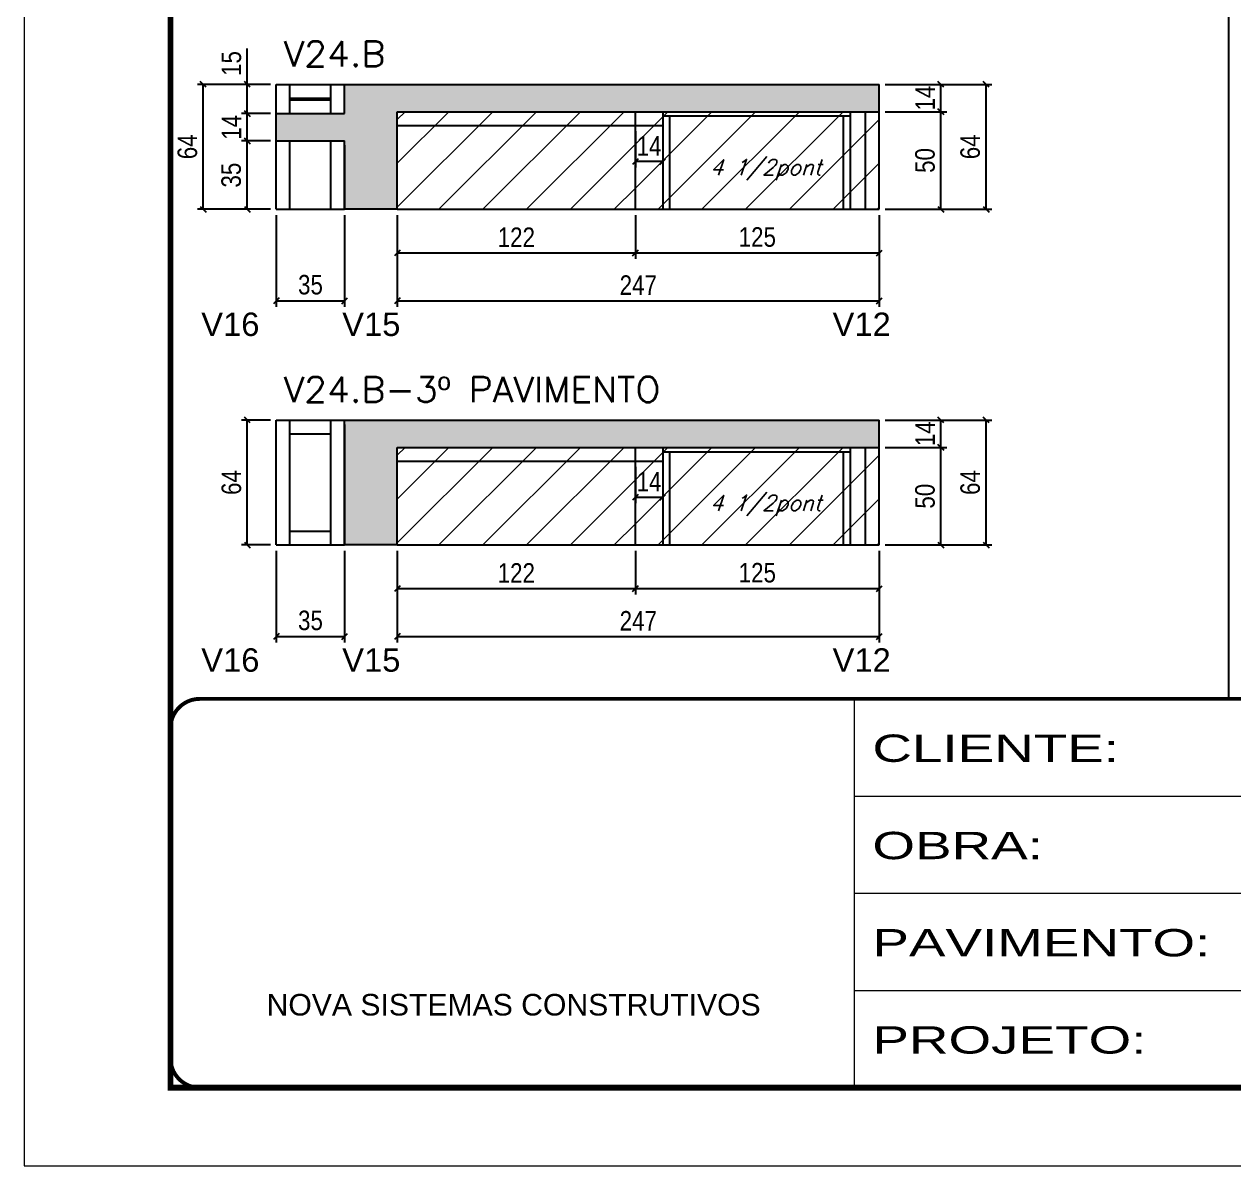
# Model space of a CAD drawing. Extents: x -10448 to -1189, y -11772 to 17235.
# Drawn here: x -10448 to -9828, y 7754 to 8339 of the extents above; entities that cross this region are included whole.
import ezdxf

# ---------------------------------------------------------------- set-up
doc = ezdxf.new("R2010")
doc.units = 0
doc.linetypes.add('CONTINUO', pattern=[0])
doc.linetypes.add('DASHED', pattern=[0.75, 0.5, -0.25])
for name, color, linetype in [('5', 5, 'Continuous'), ('COTA', 241, 'Continuous'), ('Painéis', 200, 'Continuous'), ('SARR_2.2x7', 40, 'Continuous'), ('SARR_3.5x7', 81, 'Continuous'), ('texto', 7, 'Continuous')]:
    doc.layers.add(name, color=color, linetype=linetype)
for name, color, linetype, lineweight in [('Folhas', 255, 'Continuous', 9), ('Hachura', 251, 'Continuous', 9), ('SARRAFO DE PRESSAO', 251, 'DASHED', 9), ('Texto Seção', 7, 'Continuous', 15)]:
    doc.layers.add(name, color=color, linetype=linetype, lineweight=lineweight)
doc.styles.add('ARIAL', font='arial.ttf')
doc.styles.add('COTA TECNICA', font='techl___.ttf', dxfattribs={"height": 10})
doc.styles.add('REGUA-120', font='ROMANS.shx', dxfattribs={"height": 15})
doc.styles.add('Romans', font='romans.shx')
doc.styles.get("Standard").update_dxf_attribs({"font": 'arial.ttf'})
doc.styles.add('Tecnologia', font='')
doc.styles.get('Tecnologia').set_extended_font_data('Forgotten Futurist')
doc.dimstyles.new('PAINEL', dxfattribs={"dimtxt": 10, "dimasz": 3, "dimexe": 3, "dimexo": 3, "dimgap": 3, "dimtad": 1, "dimdec": 1, "dimzin": 12, "dimdsep": 46, "dimtxsty": 'COTA TECNICA', "dimblk1": 'OBLIQUE', "dimblk2": 'OBLIQUE', "dimsah": 1, "dimcen": 0.9, "dimclrd": 4, "dimclre": 4, "dimclrt": 240, "dimadec": 1, "dimazin": 3, "dimtfac": 1, "dimtdec": 1, "dimtmove": 0, "dimatfit": 3, "dimfxl": 1, "dimtolj": 1, "dimtzin": 12, "dimarcsym": 0})
pattern_1 = [(45, (-144842.158, -17386.71), (-11.2253202, 11.2253202), [])]
pattern_2 = [(45, (-144842.158, -17558.72), (-11.2253202, 11.2253202), [])]

# ---------------------------------------------------------------- blocks, each defined once
blk = doc.blocks.new('9999999999')
at = {"color": 30, "linetype": 'CONTINUO'}
for p, q in [((98564.56, 34230.21), (98564.56, 34429.45)), ((98564.56, 34379.64), (99583.98, 34379.64)), ((98564.56, 34329.83), (99487.98, 34329.83)), ((98564.56, 34280.02), (99487.98, 34280.02))]:
    blk.add_line(p, q, dxfattribs=at)
at = {"color": 30, "linetype": 'CONTINUO', "const_width": 2}
blk.add_lwpolyline([(99583.98, 34230.21), (99583.98, 34414.45, 0.414214), (99568.98, 34429.45), (98228.98, 34429.45, 0.414214), (98213.98, 34414.45), (98213.98, 34245.21, 0.414214), (98228.98, 34230.21), (99583.98, 34230.21)], format="xyb", dxfattribs=at)
at = {"layer": 'Folhas'}
blk.add_lwpolyline([(98138.98, 34190.21), (99623.98, 34190.21), (99623.98, 35240.21), (98138.98, 35240.21)], close=True, dxfattribs=at)
at = {"layer": 'Folhas', "color": 30, "const_width": 3}
blk.add_lwpolyline([(98213.98, 34230.21), (99583.98, 34230.21), (99583.98, 35200.21), (98213.98, 35200.21)], close=True, dxfattribs=at)
at = {"color": 7, "linetype": 'Continuous', "ltscale": 5, "style": 'ARIAL'}
blk.add_text('NOVA SISTEMAS CONSTRUTIVOS', height=11.0592, dxfattribs=at).set_placement((98263.19, 34267.21))
at = {"layer": 'Folhas', "color": 7, "style": 'Tecnologia', "width": 1.5}
for s, p in [('CLIENTE:', (98573.65, 34397.17)), ('OBRA:', (98573.65, 34347.31)), ('PAVIMENTO:', (98573.65, 34297.5)), ('PROJETO:', (98573.65, 34247.69))]:
    blk.add_text(s, height=14, dxfattribs=at).set_placement(p)
blk = doc.blocks.new('_Oblique')
at = {"color": 0, "linetype": 'ByBlock', "lineweight": -2}
blk.add_line((-0.5, -0.5), (0.5, 0.5), dxfattribs=at)
blk = doc.blocks.new('*D296')
at = {"layer": 'COTA', "color": 4, "linetype": 'ByBlock', "lineweight": -2, "transparency": 16777216}
for p, q in [((-10257.08, 8241.31), (-10257.08, 8218.93)), ((-10135.08, 8241.31), (-10135.08, 8218.93)), ((-10257.08, 8221.93), (-10135.08, 8221.93))]:
    blk.add_line(p, q, dxfattribs=at)
at = {"layer": 'Defpoints', "color": 0, "linetype": 'ByBlock', "transparency": 16777216}
for p in [(-10257.08, 8244.31), (-10135.08, 8244.31), (-10135.08, 8221.93)]:
    blk.add_point(p, dxfattribs=at)
at = {"layer": 'COTA', "color": 4, "linetype": 'ByBlock', "lineweight": -2, "transparency": 16777216, "xscale": 3, "yscale": 3, "zscale": 3, "rotation": 180}
blk.add_blockref('_Oblique', (-10257.08, 8221.93), dxfattribs=at)
at = {"layer": 'COTA', "color": 4, "linetype": 'ByBlock', "lineweight": -2, "transparency": 16777216, "xscale": 3, "yscale": 3, "zscale": 3}
blk.add_blockref('_Oblique', (-10135.08, 8221.93), dxfattribs=at)
at = {"layer": 'COTA', "color": 240, "linetype": 'ByBlock', "transparency": 16777216, "insert": (-10196.08, 8229.99), "char_height": 10, "attachment_point": 5, "style": 'COTA TECNICA'}
blk.add_mtext('\\A1;122', dxfattribs=at)
blk = doc.blocks.new('*D297')
at = {"layer": 'COTA', "color": 4, "linetype": 'ByBlock', "lineweight": -2, "transparency": 16777216}
for p, q in [((-10135.08, 8241.31), (-10135.08, 8218.93)), ((-10010.08, 8241.31), (-10010.08, 8218.93)), ((-10135.08, 8221.93), (-10010.08, 8221.93))]:
    blk.add_line(p, q, dxfattribs=at)
at = {"layer": 'Defpoints', "color": 0, "linetype": 'ByBlock', "transparency": 16777216}
for p in [(-10135.08, 8244.31), (-10010.08, 8244.31), (-10010.08, 8221.93)]:
    blk.add_point(p, dxfattribs=at)
at = {"layer": 'COTA', "color": 4, "linetype": 'ByBlock', "lineweight": -2, "transparency": 16777216, "xscale": 3, "yscale": 3, "zscale": 3, "rotation": 180}
blk.add_blockref('_Oblique', (-10135.08, 8221.93), dxfattribs=at)
at = {"layer": 'COTA', "color": 4, "linetype": 'ByBlock', "lineweight": -2, "transparency": 16777216, "xscale": 3, "yscale": 3, "zscale": 3}
blk.add_blockref('_Oblique', (-10010.08, 8221.93), dxfattribs=at)
at = {"layer": 'COTA', "color": 240, "linetype": 'ByBlock', "transparency": 16777216, "insert": (-10072.58, 8230.04), "char_height": 10, "attachment_point": 5, "style": 'COTA TECNICA'}
blk.add_mtext('\\A1;125', dxfattribs=at)
blk = doc.blocks.new('*D1378')
at = {"layer": 'COTA', "color": 4, "linetype": 'ByBlock', "lineweight": -2, "transparency": 16777216}
for p, q in [((-10257.08, 8241.31), (-10257.08, 8194.39)), ((-10010.08, 8241.31), (-10010.08, 8194.39)), ((-10257.08, 8197.39), (-10010.08, 8197.39))]:
    blk.add_line(p, q, dxfattribs=at)
at = {"layer": 'Defpoints', "color": 0, "linetype": 'ByBlock', "transparency": 16777216}
for p in [(-10257.08, 8244.31), (-10010.08, 8244.31), (-10010.08, 8197.39)]:
    blk.add_point(p, dxfattribs=at)
at = {"layer": 'COTA', "color": 4, "linetype": 'ByBlock', "lineweight": -2, "transparency": 16777216, "xscale": 3, "yscale": 3, "zscale": 3, "rotation": 180}
blk.add_blockref('_Oblique', (-10257.08, 8197.39), dxfattribs=at)
at = {"layer": 'COTA', "color": 4, "linetype": 'ByBlock', "lineweight": -2, "transparency": 16777216, "xscale": 3, "yscale": 3, "zscale": 3}
blk.add_blockref('_Oblique', (-10010.08, 8197.39), dxfattribs=at)
at = {"layer": 'COTA', "color": 240, "linetype": 'ByBlock', "transparency": 16777216, "insert": (-10133.58, 8205.46), "char_height": 10, "attachment_point": 5, "style": 'COTA TECNICA'}
blk.add_mtext('\\A1;247', dxfattribs=at)
blk = doc.blocks.new('*D298')
at = {"layer": 'COTA', "color": 4, "linetype": 'ByBlock', "lineweight": -2, "transparency": 16777216}
for p, q in [((-10007.08, 8294.31), (-9975.5, 8294.31)), ((-9978.5, 8244.31), (-9978.5, 8294.31)), ((-10007.08, 8244.31), (-9975.5, 8244.31))]:
    blk.add_line(p, q, dxfattribs=at)
at = {"layer": 'Defpoints', "color": 0, "linetype": 'ByBlock', "transparency": 16777216}
for p in [(-10010.08, 8294.31), (-9978.5, 8294.31), (-10010.08, 8244.31)]:
    blk.add_point(p, dxfattribs=at)
at = {"layer": 'COTA', "color": 4, "linetype": 'ByBlock', "lineweight": -2, "transparency": 16777216, "xscale": 3, "yscale": 3, "zscale": 3}
for p, rotation in [((-9978.5, 8294.31), 90), ((-9978.5, 8244.31), 270)]:
    blk.add_blockref('_Oblique', p, dxfattribs=dict(at, rotation=rotation))
at = {"layer": 'COTA', "color": 240, "linetype": 'ByBlock', "transparency": 16777216, "insert": (-9986.61, 8269.31), "char_height": 10, "attachment_point": 5, "rotation": 90, "style": 'COTA TECNICA'}
blk.add_mtext('\\A1;50', dxfattribs=at)
blk = doc.blocks.new('*D299')
at = {"layer": 'COTA', "color": 4, "linetype": 'ByBlock', "lineweight": -2, "transparency": 16777216}
for p, q in [((-10007.08, 8308.31), (-9975.5, 8308.31)), ((-9978.5, 8294.31), (-9978.5, 8308.31)), ((-10007.08, 8294.31), (-9975.5, 8294.31))]:
    blk.add_line(p, q, dxfattribs=at)
at = {"layer": 'Defpoints', "color": 0, "linetype": 'ByBlock', "transparency": 16777216}
for p in [(-10010.08, 8308.31), (-9978.5, 8308.31), (-10010.08, 8294.31)]:
    blk.add_point(p, dxfattribs=at)
at = {"layer": 'COTA', "color": 4, "linetype": 'ByBlock', "lineweight": -2, "transparency": 16777216, "xscale": 3, "yscale": 3, "zscale": 3}
for p, rotation in [((-9978.5, 8308.31), 90), ((-9978.5, 8294.31), 270)]:
    blk.add_blockref('_Oblique', p, dxfattribs=dict(at, rotation=rotation))
at = {"layer": 'COTA', "color": 240, "linetype": 'ByBlock', "transparency": 16777216, "insert": (-9986.58, 8301.31), "char_height": 10, "attachment_point": 5, "rotation": 90, "style": 'COTA TECNICA'}
blk.add_mtext('\\A1;14', dxfattribs=at)
blk = doc.blocks.new('*D300')
at = {"layer": 'COTA', "color": 4, "linetype": 'ByBlock', "lineweight": -2, "transparency": 16777216}
for p, q in [((-10007.08, 8308.31), (-9952.35, 8308.31)), ((-9955.35, 8244.31), (-9955.35, 8308.31)), ((-10007.08, 8244.31), (-9952.35, 8244.31))]:
    blk.add_line(p, q, dxfattribs=at)
at = {"layer": 'Defpoints', "color": 0, "linetype": 'ByBlock', "transparency": 16777216}
for p in [(-10010.08, 8308.31), (-9955.35, 8308.31), (-10010.08, 8244.31)]:
    blk.add_point(p, dxfattribs=at)
at = {"layer": 'COTA', "color": 4, "linetype": 'ByBlock', "lineweight": -2, "transparency": 16777216, "xscale": 3, "yscale": 3, "zscale": 3}
for p, rotation in [((-9955.35, 8308.31), 90), ((-9955.35, 8244.31), 270)]:
    blk.add_blockref('_Oblique', p, dxfattribs=dict(at, rotation=rotation))
at = {"layer": 'COTA', "color": 240, "linetype": 'ByBlock', "transparency": 16777216, "insert": (-9963.45, 8276.31), "char_height": 10, "attachment_point": 5, "rotation": 90, "style": 'COTA TECNICA'}
blk.add_mtext('\\A1;64', dxfattribs=at)
blk = doc.blocks.new('*D1379')
at = {"layer": 'COTA', "color": 4, "linetype": 'ByBlock', "lineweight": -2, "transparency": 16777216}
for p, q in [((-10135.08, 8284.31), (-10135.08, 8265.71)), ((-10121.08, 8284.31), (-10121.08, 8265.71)), ((-10121.08, 8268.71), (-10135.08, 8268.71))]:
    blk.add_line(p, q, dxfattribs=at)
at = {"layer": 'Defpoints', "color": 0, "linetype": 'ByBlock', "transparency": 16777216}
for p in [(-10135.08, 8287.31), (-10121.08, 8287.31), (-10135.08, 8268.71)]:
    blk.add_point(p, dxfattribs=at)
at = {"layer": 'COTA', "color": 4, "linetype": 'ByBlock', "lineweight": -2, "transparency": 16777216, "xscale": 3, "yscale": 3, "zscale": 3, "rotation": 180}
blk.add_blockref('_Oblique', (-10135.08, 8268.71), dxfattribs=at)
at = {"layer": 'COTA', "color": 4, "linetype": 'ByBlock', "lineweight": -2, "transparency": 16777216, "xscale": 3, "yscale": 3, "zscale": 3}
blk.add_blockref('_Oblique', (-10121.08, 8268.71), dxfattribs=at)
at = {"layer": 'COTA', "color": 240, "linetype": 'ByBlock', "transparency": 16777216, "insert": (-10128.08, 8276.78), "char_height": 10, "attachment_point": 5, "style": 'COTA TECNICA'}
blk.add_mtext('\\A1;14', dxfattribs=at)
blk = doc.blocks.new('*D1380')
at = {"layer": 'COTA', "color": 4, "linetype": 'ByBlock', "lineweight": -2, "transparency": 16777216}
for p, q in [((-10319.08, 8241.31), (-10319.08, 8194.39)), ((-10284.08, 8241.31), (-10284.08, 8194.39)), ((-10319.08, 8197.39), (-10284.08, 8197.39))]:
    blk.add_line(p, q, dxfattribs=at)
at = {"layer": 'Defpoints', "color": 0, "linetype": 'ByBlock', "transparency": 16777216}
for p in [(-10319.08, 8244.31), (-10284.08, 8244.31), (-10284.08, 8197.39)]:
    blk.add_point(p, dxfattribs=at)
at = {"layer": 'COTA', "color": 4, "linetype": 'ByBlock', "lineweight": -2, "transparency": 16777216, "xscale": 3, "yscale": 3, "zscale": 3, "rotation": 180}
blk.add_blockref('_Oblique', (-10319.08, 8197.39), dxfattribs=at)
at = {"layer": 'COTA', "color": 4, "linetype": 'ByBlock', "lineweight": -2, "transparency": 16777216, "xscale": 3, "yscale": 3, "zscale": 3}
blk.add_blockref('_Oblique', (-10284.08, 8197.39), dxfattribs=at)
at = {"layer": 'COTA', "color": 240, "linetype": 'ByBlock', "transparency": 16777216, "insert": (-10301.58, 8205.61), "char_height": 10, "attachment_point": 5, "style": 'COTA TECNICA'}
blk.add_mtext('\\A1;35', dxfattribs=at)
blk = doc.blocks.new('*D301')
at = {"layer": 'COTA', "color": 4, "linetype": 'ByBlock', "lineweight": -2, "transparency": 16777216}
for p, q in [((-10322.08, 8279.31), (-10336.96, 8279.31)), ((-10333.96, 8244.31), (-10333.96, 8279.31)), ((-10322.08, 8244.31), (-10336.96, 8244.31))]:
    blk.add_line(p, q, dxfattribs=at)
at = {"layer": 'Defpoints', "color": 0, "linetype": 'ByBlock', "transparency": 16777216}
for p in [(-10333.96, 8279.31), (-10319.08, 8279.31), (-10319.08, 8244.31)]:
    blk.add_point(p, dxfattribs=at)
at = {"layer": 'COTA', "color": 4, "linetype": 'ByBlock', "lineweight": -2, "transparency": 16777216, "xscale": 3, "yscale": 3, "zscale": 3}
for p, rotation in [((-10333.96, 8279.31), 90), ((-10333.96, 8244.31), 270)]:
    blk.add_blockref('_Oblique', p, dxfattribs=dict(at, rotation=rotation))
at = {"layer": 'COTA', "color": 240, "linetype": 'ByBlock', "transparency": 16777216, "insert": (-10342.18, 8261.81), "char_height": 10, "attachment_point": 5, "rotation": 90, "style": 'COTA TECNICA'}
blk.add_mtext('\\A1;35', dxfattribs=at)
blk = doc.blocks.new('*D302')
at = {"layer": 'COTA', "color": 4, "linetype": 'ByBlock', "lineweight": -2, "transparency": 16777216}
for p, q in [((-10322.08, 8293.31), (-10336.96, 8293.31)), ((-10333.96, 8279.31), (-10333.96, 8293.31)), ((-10322.08, 8279.31), (-10336.96, 8279.31))]:
    blk.add_line(p, q, dxfattribs=at)
at = {"layer": 'Defpoints', "color": 0, "linetype": 'ByBlock', "transparency": 16777216}
for p in [(-10333.96, 8293.31), (-10319.08, 8293.31), (-10319.08, 8279.31)]:
    blk.add_point(p, dxfattribs=at)
at = {"layer": 'COTA', "color": 4, "linetype": 'ByBlock', "lineweight": -2, "transparency": 16777216, "xscale": 3, "yscale": 3, "zscale": 3}
for p, rotation in [((-10333.96, 8293.31), 90), ((-10333.96, 8279.31), 270)]:
    blk.add_blockref('_Oblique', p, dxfattribs=dict(at, rotation=rotation))
at = {"layer": 'COTA', "color": 240, "linetype": 'ByBlock', "transparency": 16777216, "insert": (-10342.03, 8286.31), "char_height": 10, "attachment_point": 5, "rotation": 90, "style": 'COTA TECNICA'}
blk.add_mtext('\\A1;14', dxfattribs=at)
blk = doc.blocks.new('*D303')
at = {"layer": 'COTA', "color": 4, "linetype": 'ByBlock', "lineweight": -2, "transparency": 16777216}
for p, q in [((-10322.08, 8308.31), (-10359.52, 8308.31)), ((-10356.52, 8244.31), (-10356.52, 8308.31)), ((-10322.08, 8244.31), (-10359.52, 8244.31))]:
    blk.add_line(p, q, dxfattribs=at)
at = {"layer": 'Defpoints', "color": 0, "linetype": 'ByBlock', "transparency": 16777216}
for p in [(-10356.52, 8308.31), (-10319.08, 8308.31), (-10319.08, 8244.31)]:
    blk.add_point(p, dxfattribs=at)
at = {"layer": 'COTA', "color": 4, "linetype": 'ByBlock', "lineweight": -2, "transparency": 16777216, "xscale": 3, "yscale": 3, "zscale": 3}
for p, rotation in [((-10356.52, 8308.31), 90), ((-10356.52, 8244.31), 270)]:
    blk.add_blockref('_Oblique', p, dxfattribs=dict(at, rotation=rotation))
at = {"layer": 'COTA', "color": 240, "linetype": 'ByBlock', "transparency": 16777216, "insert": (-10364.62, 8276.31), "char_height": 10, "attachment_point": 5, "rotation": 90, "style": 'COTA TECNICA'}
blk.add_mtext('\\A1;64', dxfattribs=at)
blk = doc.blocks.new('*D1381')
at = {"layer": 'COTA', "color": 4, "linetype": 'ByBlock', "lineweight": -2, "transparency": 16777216}
for p, q in [((-10333.96, 8308.31), (-10333.96, 8326.68)), ((-10322.08, 8308.31), (-10336.96, 8308.31)), ((-10333.96, 8293.31), (-10333.96, 8308.31)), ((-10322.08, 8293.31), (-10336.96, 8293.31))]:
    blk.add_line(p, q, dxfattribs=at)
at = {"layer": 'Defpoints', "color": 0, "linetype": 'ByBlock', "transparency": 16777216}
for p in [(-10333.96, 8308.31), (-10319.08, 8308.31), (-10319.08, 8293.31)]:
    blk.add_point(p, dxfattribs=at)
at = {"layer": 'COTA', "color": 4, "linetype": 'ByBlock', "lineweight": -2, "transparency": 16777216, "xscale": 3, "yscale": 3, "zscale": 3}
for p, rotation in [((-10333.96, 8308.31), 90), ((-10333.96, 8293.31), 270)]:
    blk.add_blockref('_Oblique', p, dxfattribs=dict(at, rotation=rotation))
at = {"layer": 'COTA', "color": 240, "linetype": 'ByBlock', "transparency": 16777216, "insert": (-10342.07, 8318.99), "char_height": 10, "attachment_point": 5, "rotation": 90, "style": 'COTA TECNICA'}
blk.add_mtext('\\A1;15', dxfattribs=at)
blk = doc.blocks.new('*D940')
at = {"layer": 'COTA', "color": 4, "linetype": 'ByBlock', "lineweight": -2, "transparency": 16777216}
for p, q in [((-10257.08, 8069.3), (-10257.08, 8046.92)), ((-10135.08, 8069.3), (-10135.08, 8046.92)), ((-10257.08, 8049.92), (-10135.08, 8049.92))]:
    blk.add_line(p, q, dxfattribs=at)
at = {"layer": 'Defpoints', "color": 0, "linetype": 'ByBlock', "transparency": 16777216}
for p in [(-10257.08, 8072.3), (-10135.08, 8072.3), (-10135.08, 8049.92)]:
    blk.add_point(p, dxfattribs=at)
at = {"layer": 'COTA', "color": 4, "linetype": 'ByBlock', "lineweight": -2, "transparency": 16777216, "xscale": 3, "yscale": 3, "zscale": 3, "rotation": 180}
blk.add_blockref('_Oblique', (-10257.08, 8049.92), dxfattribs=at)
at = {"layer": 'COTA', "color": 4, "linetype": 'ByBlock', "lineweight": -2, "transparency": 16777216, "xscale": 3, "yscale": 3, "zscale": 3}
blk.add_blockref('_Oblique', (-10135.08, 8049.92), dxfattribs=at)
at = {"layer": 'COTA', "color": 240, "linetype": 'ByBlock', "transparency": 16777216, "insert": (-10196.08, 8057.98), "char_height": 10, "attachment_point": 5, "style": 'COTA TECNICA'}
blk.add_mtext('\\A1;122', dxfattribs=at)
blk = doc.blocks.new('*D941')
at = {"layer": 'COTA', "color": 4, "linetype": 'ByBlock', "lineweight": -2, "transparency": 16777216}
for p, q in [((-10135.08, 8069.3), (-10135.08, 8046.92)), ((-10010.08, 8069.3), (-10010.08, 8046.92)), ((-10135.08, 8049.92), (-10010.08, 8049.92))]:
    blk.add_line(p, q, dxfattribs=at)
at = {"layer": 'Defpoints', "color": 0, "linetype": 'ByBlock', "transparency": 16777216}
for p in [(-10135.08, 8072.3), (-10010.08, 8072.3), (-10010.08, 8049.92)]:
    blk.add_point(p, dxfattribs=at)
at = {"layer": 'COTA', "color": 4, "linetype": 'ByBlock', "lineweight": -2, "transparency": 16777216, "xscale": 3, "yscale": 3, "zscale": 3, "rotation": 180}
blk.add_blockref('_Oblique', (-10135.08, 8049.92), dxfattribs=at)
at = {"layer": 'COTA', "color": 4, "linetype": 'ByBlock', "lineweight": -2, "transparency": 16777216, "xscale": 3, "yscale": 3, "zscale": 3}
blk.add_blockref('_Oblique', (-10010.08, 8049.92), dxfattribs=at)
at = {"layer": 'COTA', "color": 240, "linetype": 'ByBlock', "transparency": 16777216, "insert": (-10072.58, 8058.03), "char_height": 10, "attachment_point": 5, "style": 'COTA TECNICA'}
blk.add_mtext('\\A1;125', dxfattribs=at)
blk = doc.blocks.new('*D2009')
at = {"layer": 'COTA', "color": 4, "linetype": 'ByBlock', "lineweight": -2, "transparency": 16777216}
for p, q in [((-10257.08, 8069.3), (-10257.08, 8022.38)), ((-10010.08, 8069.3), (-10010.08, 8022.38)), ((-10257.08, 8025.38), (-10010.08, 8025.38))]:
    blk.add_line(p, q, dxfattribs=at)
at = {"layer": 'Defpoints', "color": 0, "linetype": 'ByBlock', "transparency": 16777216}
for p in [(-10257.08, 8072.3), (-10010.08, 8072.3), (-10010.08, 8025.38)]:
    blk.add_point(p, dxfattribs=at)
at = {"layer": 'COTA', "color": 4, "linetype": 'ByBlock', "lineweight": -2, "transparency": 16777216, "xscale": 3, "yscale": 3, "zscale": 3, "rotation": 180}
blk.add_blockref('_Oblique', (-10257.08, 8025.38), dxfattribs=at)
at = {"layer": 'COTA', "color": 4, "linetype": 'ByBlock', "lineweight": -2, "transparency": 16777216, "xscale": 3, "yscale": 3, "zscale": 3}
blk.add_blockref('_Oblique', (-10010.08, 8025.38), dxfattribs=at)
at = {"layer": 'COTA', "color": 240, "linetype": 'ByBlock', "transparency": 16777216, "insert": (-10133.58, 8033.45), "char_height": 10, "attachment_point": 5, "style": 'COTA TECNICA'}
blk.add_mtext('\\A1;247', dxfattribs=at)
blk = doc.blocks.new('*D942')
at = {"layer": 'COTA', "color": 4, "linetype": 'ByBlock', "lineweight": -2, "transparency": 16777216}
for p, q in [((-10007.08, 8122.3), (-9975.5, 8122.3)), ((-9978.5, 8072.3), (-9978.5, 8122.3)), ((-10007.08, 8072.3), (-9975.5, 8072.3))]:
    blk.add_line(p, q, dxfattribs=at)
at = {"layer": 'Defpoints', "color": 0, "linetype": 'ByBlock', "transparency": 16777216}
for p in [(-10010.08, 8122.3), (-9978.5, 8122.3), (-10010.08, 8072.3)]:
    blk.add_point(p, dxfattribs=at)
at = {"layer": 'COTA', "color": 4, "linetype": 'ByBlock', "lineweight": -2, "transparency": 16777216, "xscale": 3, "yscale": 3, "zscale": 3}
for p, rotation in [((-9978.5, 8122.3), 90), ((-9978.5, 8072.3), 270)]:
    blk.add_blockref('_Oblique', p, dxfattribs=dict(at, rotation=rotation))
at = {"layer": 'COTA', "color": 240, "linetype": 'ByBlock', "transparency": 16777216, "insert": (-9986.61, 8097.3), "char_height": 10, "attachment_point": 5, "rotation": 90, "style": 'COTA TECNICA'}
blk.add_mtext('\\A1;50', dxfattribs=at)
blk = doc.blocks.new('*D943')
at = {"layer": 'COTA', "color": 4, "linetype": 'ByBlock', "lineweight": -2, "transparency": 16777216}
for p, q in [((-10007.08, 8136.3), (-9975.5, 8136.3)), ((-9978.5, 8122.3), (-9978.5, 8136.3)), ((-10007.08, 8122.3), (-9975.5, 8122.3))]:
    blk.add_line(p, q, dxfattribs=at)
at = {"layer": 'Defpoints', "color": 0, "linetype": 'ByBlock', "transparency": 16777216}
for p in [(-10010.08, 8136.3), (-9978.5, 8136.3), (-10010.08, 8122.3)]:
    blk.add_point(p, dxfattribs=at)
at = {"layer": 'COTA', "color": 4, "linetype": 'ByBlock', "lineweight": -2, "transparency": 16777216, "xscale": 3, "yscale": 3, "zscale": 3}
for p, rotation in [((-9978.5, 8136.3), 90), ((-9978.5, 8122.3), 270)]:
    blk.add_blockref('_Oblique', p, dxfattribs=dict(at, rotation=rotation))
at = {"layer": 'COTA', "color": 240, "linetype": 'ByBlock', "transparency": 16777216, "insert": (-9986.58, 8129.3), "char_height": 10, "attachment_point": 5, "rotation": 90, "style": 'COTA TECNICA'}
blk.add_mtext('\\A1;14', dxfattribs=at)
blk = doc.blocks.new('*D944')
at = {"layer": 'COTA', "color": 4, "linetype": 'ByBlock', "lineweight": -2, "transparency": 16777216}
for p, q in [((-10007.08, 8136.3), (-9952.35, 8136.3)), ((-9955.35, 8072.3), (-9955.35, 8136.3)), ((-10007.08, 8072.3), (-9952.35, 8072.3))]:
    blk.add_line(p, q, dxfattribs=at)
at = {"layer": 'Defpoints', "color": 0, "linetype": 'ByBlock', "transparency": 16777216}
for p in [(-10010.08, 8136.3), (-9955.35, 8136.3), (-10010.08, 8072.3)]:
    blk.add_point(p, dxfattribs=at)
at = {"layer": 'COTA', "color": 4, "linetype": 'ByBlock', "lineweight": -2, "transparency": 16777216, "xscale": 3, "yscale": 3, "zscale": 3}
for p, rotation in [((-9955.35, 8136.3), 90), ((-9955.35, 8072.3), 270)]:
    blk.add_blockref('_Oblique', p, dxfattribs=dict(at, rotation=rotation))
at = {"layer": 'COTA', "color": 240, "linetype": 'ByBlock', "transparency": 16777216, "insert": (-9963.45, 8104.3), "char_height": 10, "attachment_point": 5, "rotation": 90, "style": 'COTA TECNICA'}
blk.add_mtext('\\A1;64', dxfattribs=at)
blk = doc.blocks.new('*D2010')
at = {"layer": 'COTA', "color": 4, "linetype": 'ByBlock', "lineweight": -2, "transparency": 16777216}
for p, q in [((-10135.08, 8112.3), (-10135.08, 8093.7)), ((-10121.08, 8112.3), (-10121.08, 8093.7)), ((-10121.08, 8096.7), (-10135.08, 8096.7))]:
    blk.add_line(p, q, dxfattribs=at)
at = {"layer": 'Defpoints', "color": 0, "linetype": 'ByBlock', "transparency": 16777216}
for p in [(-10135.08, 8115.3), (-10121.08, 8115.3), (-10135.08, 8096.7)]:
    blk.add_point(p, dxfattribs=at)
at = {"layer": 'COTA', "color": 4, "linetype": 'ByBlock', "lineweight": -2, "transparency": 16777216, "xscale": 3, "yscale": 3, "zscale": 3, "rotation": 180}
blk.add_blockref('_Oblique', (-10135.08, 8096.7), dxfattribs=at)
at = {"layer": 'COTA', "color": 4, "linetype": 'ByBlock', "lineweight": -2, "transparency": 16777216, "xscale": 3, "yscale": 3, "zscale": 3}
blk.add_blockref('_Oblique', (-10121.08, 8096.7), dxfattribs=at)
at = {"layer": 'COTA', "color": 240, "linetype": 'ByBlock', "transparency": 16777216, "insert": (-10128.08, 8104.77), "char_height": 10, "attachment_point": 5, "style": 'COTA TECNICA'}
blk.add_mtext('\\A1;14', dxfattribs=at)
blk = doc.blocks.new('*D2011')
at = {"layer": 'COTA', "color": 4, "linetype": 'ByBlock', "lineweight": -2, "transparency": 16777216}
for p, q in [((-10319.08, 8069.3), (-10319.08, 8022.38)), ((-10284.08, 8069.3), (-10284.08, 8022.38)), ((-10319.08, 8025.38), (-10284.08, 8025.38))]:
    blk.add_line(p, q, dxfattribs=at)
at = {"layer": 'Defpoints', "color": 0, "linetype": 'ByBlock', "transparency": 16777216}
for p in [(-10319.08, 8072.3), (-10284.08, 8072.3), (-10284.08, 8025.38)]:
    blk.add_point(p, dxfattribs=at)
at = {"layer": 'COTA', "color": 4, "linetype": 'ByBlock', "lineweight": -2, "transparency": 16777216, "xscale": 3, "yscale": 3, "zscale": 3, "rotation": 180}
blk.add_blockref('_Oblique', (-10319.08, 8025.38), dxfattribs=at)
at = {"layer": 'COTA', "color": 4, "linetype": 'ByBlock', "lineweight": -2, "transparency": 16777216, "xscale": 3, "yscale": 3, "zscale": 3}
blk.add_blockref('_Oblique', (-10284.08, 8025.38), dxfattribs=at)
at = {"layer": 'COTA', "color": 240, "linetype": 'ByBlock', "transparency": 16777216, "insert": (-10301.58, 8033.6), "char_height": 10, "attachment_point": 5, "style": 'COTA TECNICA'}
blk.add_mtext('\\A1;35', dxfattribs=at)
blk = doc.blocks.new('*D945')
at = {"layer": 'COTA', "color": 4, "linetype": 'ByBlock', "lineweight": -2, "transparency": 16777216}
for p, q in [((-10322.08, 8136.3), (-10336.96, 8136.3)), ((-10333.96, 8072.3), (-10333.96, 8136.3)), ((-10322.08, 8072.3), (-10336.96, 8072.3))]:
    blk.add_line(p, q, dxfattribs=at)
at = {"layer": 'Defpoints', "color": 0, "linetype": 'ByBlock', "transparency": 16777216}
for p in [(-10333.96, 8136.3), (-10319.08, 8136.3), (-10319.08, 8072.3)]:
    blk.add_point(p, dxfattribs=at)
at = {"layer": 'COTA', "color": 4, "linetype": 'ByBlock', "lineweight": -2, "transparency": 16777216, "xscale": 3, "yscale": 3, "zscale": 3}
for p, rotation in [((-10333.96, 8136.3), 90), ((-10333.96, 8072.3), 270)]:
    blk.add_blockref('_Oblique', p, dxfattribs=dict(at, rotation=rotation))
at = {"layer": 'COTA', "color": 240, "linetype": 'ByBlock', "transparency": 16777216, "insert": (-10342.06, 8104.3), "char_height": 10, "attachment_point": 5, "rotation": 90, "style": 'COTA TECNICA'}
blk.add_mtext('\\A1;64', dxfattribs=at)

msp = doc.modelspace()

# ---------------------------------------------------------------- hatches: boundary and pattern name
at = {"layer": 'COTA', "linetype": 'ByBlock'}
h = msp.add_hatch(dxfattribs=at)
h.set_pattern_fill('AR-CONC', color=256, scale=0.03)
h.set_pattern_definition([(50, (-144585.7583, -17386.71), (5.46554007, -0.47817257), [0.5715, -6.2865]), (355, (-144585.758, -17386.71), (-1.05730264, 5.73170536), [0.4572, -5.02921753]), (100.4514447, (-144585.303, -17386.7497), (4.40823741, 5.25353256), [0.48570026, -5.34270734]), (46.1842, (-144585.758, -17385.186), (8.13237123, -1.26126984), [0.85725, -9.42975]), (96.6355576, (-144585.0806, -17385.291), (7.122124, 7.42278374), [0.7285507, -8.01406824]), (351.184151, (-144585.758, -17385.186), (7.122124, 7.42278374), [0.685799, -7.54379196]), (21, (-144584.9963, -17385.567), (4.54843174, -3.06795595), [0.5715, -6.2865]), (326, (-144584.996, -17385.567), (1.85406085, 5.52563898), [0.4572, -5.0292]), (71.451445, (-144584.617, -17385.8225), (6.40249258, 2.45768307), [0.48570026, -5.34269813]), (37.5, (-144585.7583, -17386.7098), (0.092658098, 2.536651166), [0, -4.96824, 0, -5.1054, 0, -5.04825]), (7.5, (-144585.7583, -17386.7098), (2.004589875, 3.005417245), [0, -2.91084, 0, -4.85394, 0, -1.92405]), (327.5, (-144587.4575, -17386.7098), (4.067717855, -0.17186232), [0, -1.905, 0, -5.9436, 0, -7.8867]), (317.5, (-144588.2195, -17386.71), (4.44387544, 0.76279473), [0, -2.4765, 0, -3.94716, 0, -5.6007])])
h.paths.add_polyline_path([(-10284.08, 8279.31), (-10284.08, 8244.31), (-10257.08, 8244.31), (-10257.08, 8294.31), (-10010.08, 8294.31), (-10010.08, 8308.31), (-10284.08, 8308.31), (-10284.08, 8293.31), (-10319.08, 8293.31), (-10319.08, 8279.31)])
h = msp.add_hatch(dxfattribs=at)
h.set_pattern_fill('AR-CONC', color=256, scale=0.03)
h.set_pattern_definition([(50, (-139469.2827, -18395.9775), (5.46554007, -0.47817257), [0.5715, -6.2865]), (355, (-139469.2827, -18395.9775), (-1.05730264, 5.73170536), [0.4572, -5.02921753]), (100.4514447, (-139468.827, -18396.0174), (4.40823741, 5.25353256), [0.48570026, -5.34270734]), (46.1842, (-139469.283, -18394.4535), (8.13237123, -1.26126984), [0.85725, -9.42975]), (96.6355576, (-139468.605, -18394.559), (7.122124, 7.42278374), [0.7285507, -8.01406824]), (351.184151, (-139469.283, -18394.4535), (7.122124, 7.42278374), [0.685799, -7.54379196]), (21, (-139468.5207, -18394.8345), (4.54843174, -3.06795595), [0.5715, -6.2865]), (326, (-139468.5207, -18394.8345), (1.85406085, 5.52563898), [0.4572, -5.0292]), (71.451445, (-139468.1417, -18395.09), (6.40249258, 2.45768307), [0.48570026, -5.34269813]), (37.5, (-139469.2827, -18395.9775), (0.092658098, 2.536651166), [0, -4.96824, 0, -5.1054, 0, -5.04825]), (7.5, (-139469.2827, -18395.9775), (2.004589875, 3.005417245), [0, -2.91084, 0, -4.85394, 0, -1.92405]), (327.5, (-139470.982, -18395.9775), (4.067717855, -0.17186232), [0, -1.905, 0, -5.9436, 0, -7.8867]), (317.5, (-139471.744, -18395.9775), (4.44387544, 0.76279473), [0, -2.4765, 0, -3.94716, 0, -5.6007])])
h.paths.add_polyline_path([(-10284.08, 8072.3), (-10257.08, 8072.3), (-10257.08, 8122.3), (-10010.08, 8122.3), (-10010.08, 8136.3), (-10284.08, 8136.3)])
at = {"layer": 'Hachura', "linetype": 'ByBlock'}
h = msp.add_hatch(dxfattribs=at)
h.set_pattern_fill('ANSI31', color=256, scale=5)
h.set_pattern_definition(pattern_1)
h.paths.add_polyline_path([(-10135.08, 8244.31), (-10135.08, 8294.31), (-10257.08, 8294.31), (-10257.08, 8244.31)])
h = msp.add_hatch(dxfattribs=at)
h.set_pattern_fill('ANSI31', color=256, scale=5)
h.set_pattern_definition(pattern_1)
h.paths.add_polyline_path([(-10135.08, 8294.31), (-10135.08, 8244.31), (-10010.08, 8244.31), (-10010.08, 8294.31)])
h = msp.add_hatch(dxfattribs=at)
h.set_pattern_fill('ANSI31', color=256, scale=5)
h.set_pattern_definition(pattern_2)
h.paths.add_polyline_path([(-10135.08, 8072.3), (-10135.08, 8122.3), (-10257.08, 8122.3), (-10257.08, 8072.3)])
h = msp.add_hatch(dxfattribs=at)
h.set_pattern_fill('ANSI31', color=256, scale=5)
h.set_pattern_definition(pattern_2)
h.paths.add_polyline_path([(-10135.08, 8122.3), (-10135.08, 8072.3), (-10010.08, 8072.3), (-10010.08, 8122.3)])

# ---------------------------------------------------------------- linework, layer by layer
at = {"layer": 'COTA', "linetype": 'ByBlock'}
for p, q in [((-9831.13, 8764.2), (-9831.13, 7993.45)), ((-10284.08, 8308.31), (-10010.08, 8308.31)), ((-10010.08, 8294.31), (-10010.08, 8308.31)), ((-10319.08, 8279.31), (-10319.08, 8293.31)), ((-10257.08, 8244.31), (-10284.08, 8244.31)), ((-10284.08, 8136.3), (-10010.08, 8136.3)), ((-10010.08, 8122.3), (-10010.08, 8136.3)), ((-10257.08, 8072.3), (-10284.08, 8072.3))]:
    msp.add_line(p, q, dxfattribs=at)
at = {"layer": 'Painéis', "linetype": 'ByBlock'}
for p, q in [((-10319.08, 8308.31), (-10284.08, 8308.31)), ((-10319.08, 8293.31), (-10319.08, 8308.31)), ((-10284.08, 8293.31), (-10284.08, 8308.31)), ((-10257.08, 8294.31), (-10010.08, 8294.31)), ((-10257.08, 8244.31), (-10257.08, 8294.31)), ((-10135.08, 8244.31), (-10135.08, 8294.31)), ((-10010.08, 8244.31), (-10010.08, 8294.31)), ((-10319.08, 8293.31), (-10284.08, 8293.31)), ((-10319.08, 8279.31), (-10284.08, 8279.31)), ((-10319.08, 8244.31), (-10319.08, 8279.31)), ((-10284.08, 8244.31), (-10284.08, 8279.31)), ((-10284.08, 8244.31), (-10284.08, 8279.31)), ((-10319.08, 8244.31), (-10284.08, 8244.31)), ((-10257.08, 8244.31), (-10010.08, 8244.31)), ((-10319.08, 8136.3), (-10284.08, 8136.3)), ((-10319.08, 8072.3), (-10319.08, 8136.3)), ((-10284.08, 8072.3), (-10284.08, 8136.3)), ((-10284.08, 8072.3), (-10284.08, 8136.3)), ((-10257.08, 8122.3), (-10010.08, 8122.3)), ((-10257.08, 8072.3), (-10257.08, 8122.3)), ((-10135.08, 8072.3), (-10135.08, 8122.3)), ((-10010.08, 8072.3), (-10010.08, 8122.3)), ((-10319.08, 8072.3), (-10284.08, 8072.3)), ((-10257.08, 8072.3), (-10010.08, 8072.3))]:
    msp.add_line(p, q, dxfattribs=at)
at = {"layer": 'SARR_2.2x7', "linetype": 'Continuous'}
for p, q in [((-10312.08, 8293.31), (-10312.08, 8308.31)), ((-10291.08, 8293.31), (-10291.08, 8308.31)), ((-10312.08, 8301.31), (-10291.08, 8301.31)), ((-10312.08, 8300.31), (-10291.08, 8300.31)), ((-10017.08, 8244.31), (-10017.08, 8294.31)), ((-10121.08, 8292.11), (-10025.08, 8292.11)), ((-10257.08, 8287.31), (-10135.08, 8287.31)), ((-10135.08, 8287.31), (-10121.08, 8287.31)), ((-10312.08, 8244.31), (-10312.08, 8279.31)), ((-10291.08, 8244.31), (-10291.08, 8279.31)), ((-10312.08, 8072.3), (-10312.08, 8136.3)), ((-10291.08, 8072.3), (-10291.08, 8136.3)), ((-10312.08, 8129.3), (-10291.08, 8129.3)), ((-10017.08, 8072.3), (-10017.08, 8122.3)), ((-10257.08, 8115.3), (-10135.08, 8115.3)), ((-10135.08, 8115.3), (-10121.08, 8115.3)), ((-10121.08, 8120.1), (-10025.08, 8120.1)), ((-10312.08, 8079.3), (-10291.08, 8079.3))]:
    msp.add_line(p, q, dxfattribs=at)
at = {"layer": 'SARR_3.5x7'}
for p, q in [((-10121.08, 8294.31), (-10121.08, 8244.31)), ((-10025.08, 8294.31), (-10025.08, 8244.31)), ((-10117.58, 8292.11), (-10117.58, 8244.31)), ((-10028.58, 8292.11), (-10028.58, 8244.31)), ((-10284.08, 8277.11), (-10284.08, 8244.31)), ((-10121.08, 8244.31), (-10117.58, 8244.31)), ((-10028.58, 8244.31), (-10025.08, 8244.31)), ((-10284.08, 8134.1), (-10284.08, 8072.3)), ((-10121.08, 8122.3), (-10121.08, 8072.3)), ((-10025.08, 8122.3), (-10025.08, 8072.3)), ((-10117.58, 8120.1), (-10117.58, 8072.3)), ((-10028.58, 8120.1), (-10028.58, 8072.3)), ((-10121.08, 8072.3), (-10117.58, 8072.3)), ((-10028.58, 8072.3), (-10025.08, 8072.3))]:
    msp.add_line(p, q, dxfattribs=at)

# ---------------------------------------------------------------- block references
at = {"layer": 'SARRAFO DE PRESSAO', "color": 6, "linetype": 'ByBlock'}
msp.add_blockref('9999999999', (-108587.26, -26436), dxfattribs=at)

# ---------------------------------------------------------------- texts
at = {"layer": '5', "linetype": 'Continuous'}
for s, p in [('V16', (-10357.55, 8179.38)), ('V15', (-10285.31, 8179.38)), ('V12', (-10034.01, 8179.38)), ('V16', (-10357.55, 8007.36)), ('V15', (-10285.31, 8007.36)), ('V12', (-10034.01, 8007.36))]:
    msp.add_text(s, height=12, rotation=0.00004, dxfattribs=at).set_placement(p)
at = {"layer": 'texto', "color": 2, "char_height": 8, "attachment_point": 5, "style": 'Romans'}
for insert in [(-10068.35, 8264.53), (-10068.35, 8092.52)]:
    msp.add_mtext('{\\Q19;\\C256;4 1/2pont}', dxfattribs=dict(at, insert=insert))
at = {"layer": 'Texto Seção', "style": 'REGUA-120', "width": 1.05}
for s, p in [('V24.B', (-10315.32, 8317.49)), ('V24.B-3º PAVIMENTO', (-10315.32, 8145.48))]:
    msp.add_text(s, height=13, dxfattribs=at).set_placement(p)

# ---------------------------------------------------------------- dimensions: what is measured, and where the dimension line sits
at = {"layer": 'COTA', "linetype": 'ByBlock'}
for base, p1, p2, picture, middle in [((-10333.96, 8308.31), (-10319.08, 8293.31), (-10319.08, 8308.31), '*D1381', (-10342.07, 8318.99)), ((-10356.52, 8308.31), (-10319.08, 8244.31), (-10319.08, 8308.31), '*D303', (-10364.62, 8276.31)), ((-9955.35, 8308.31), (-10010.08, 8244.31), (-10010.08, 8308.31), '*D300', (-9963.45, 8276.31)), ((-9978.5, 8294.31), (-10010.08, 8244.31), (-10010.08, 8294.31), '*D298', (-9986.61, 8269.31)), ((-10333.96, 8279.31), (-10319.08, 8244.31), (-10319.08, 8279.31), '*D301', (-10342.18, 8261.81)), ((-10333.96, 8136.3), (-10319.08, 8072.3), (-10319.08, 8136.3), '*D945', (-10342.06, 8104.3)), ((-9955.35, 8136.3), (-10010.08, 8072.3), (-10010.08, 8136.3), '*D944', (-9963.45, 8104.3)), ((-9978.5, 8122.3), (-10010.08, 8072.3), (-10010.08, 8122.3), '*D942', (-9986.61, 8097.3))]:
    dim = msp.add_linear_dim(base=base, p1=p1, p2=p2, angle=90, dimstyle='PAINEL', dxfattribs=at)
    dim.commit()
    dim.dimension.update_dxf_attribs({"geometry": picture, "text_midpoint": middle})
for base, p1, p2, picture, middle in [((-9978.5, 8308.31), (-10010.08, 8294.31), (-10010.08, 8308.31), '*D299', (-9978.5, 8301.31)), ((-10333.96, 8293.31), (-10319.08, 8279.31), (-10319.08, 8293.31), '*D302', (-10333.96, 8286.31)), ((-9978.5, 8136.3), (-10010.08, 8122.3), (-10010.08, 8136.3), '*D943', (-9978.5, 8129.3))]:
    dim = msp.add_linear_dim(base=base, p1=p1, p2=p2, angle=90, dimstyle='PAINEL', dxfattribs=at)
    dim.commit()
    dim.dimension.update_dxf_attribs({"geometry": picture, "text_midpoint": middle, "dimtype": 160})
for base, p1, p2, picture, middle in [((-10135.08, 8268.71), (-10121.08, 8287.31), (-10135.08, 8287.31), '*D1379', (-10128.08, 8268.71)), ((-10135.08, 8096.7), (-10121.08, 8115.3), (-10135.08, 8115.3), '*D2010', (-10128.08, 8096.7))]:
    dim = msp.add_linear_dim(base=base, p1=p1, p2=p2, dimstyle='PAINEL', dxfattribs=at)
    dim.commit()
    dim.dimension.update_dxf_attribs({"geometry": picture, "text_midpoint": middle, "dimtype": 160})
for base, p1, p2, picture, middle in [((-10284.08, 8197.39), (-10319.08, 8244.31), (-10284.08, 8244.31), '*D1380', (-10301.58, 8205.61)), ((-10135.08, 8221.93), (-10257.08, 8244.31), (-10135.08, 8244.31), '*D296', (-10196.08, 8229.99)), ((-10010.08, 8197.39), (-10257.08, 8244.31), (-10010.08, 8244.31), '*D1378', (-10133.58, 8205.46)), ((-10010.08, 8221.93), (-10135.08, 8244.31), (-10010.08, 8244.31), '*D297', (-10072.58, 8230.04)), ((-10284.08, 8025.38), (-10319.08, 8072.3), (-10284.08, 8072.3), '*D2011', (-10301.58, 8033.6)), ((-10135.08, 8049.92), (-10257.08, 8072.3), (-10135.08, 8072.3), '*D940', (-10196.08, 8057.98)), ((-10010.08, 8025.38), (-10257.08, 8072.3), (-10010.08, 8072.3), '*D2009', (-10133.58, 8033.45)), ((-10010.08, 8049.92), (-10135.08, 8072.3), (-10010.08, 8072.3), '*D941', (-10072.58, 8058.03))]:
    dim = msp.add_linear_dim(base=base, p1=p1, p2=p2, dimstyle='PAINEL', dxfattribs=at)
    dim.commit()
    dim.dimension.update_dxf_attribs({"geometry": picture, "text_midpoint": middle})

doc.saveas('drawing.dxf')
